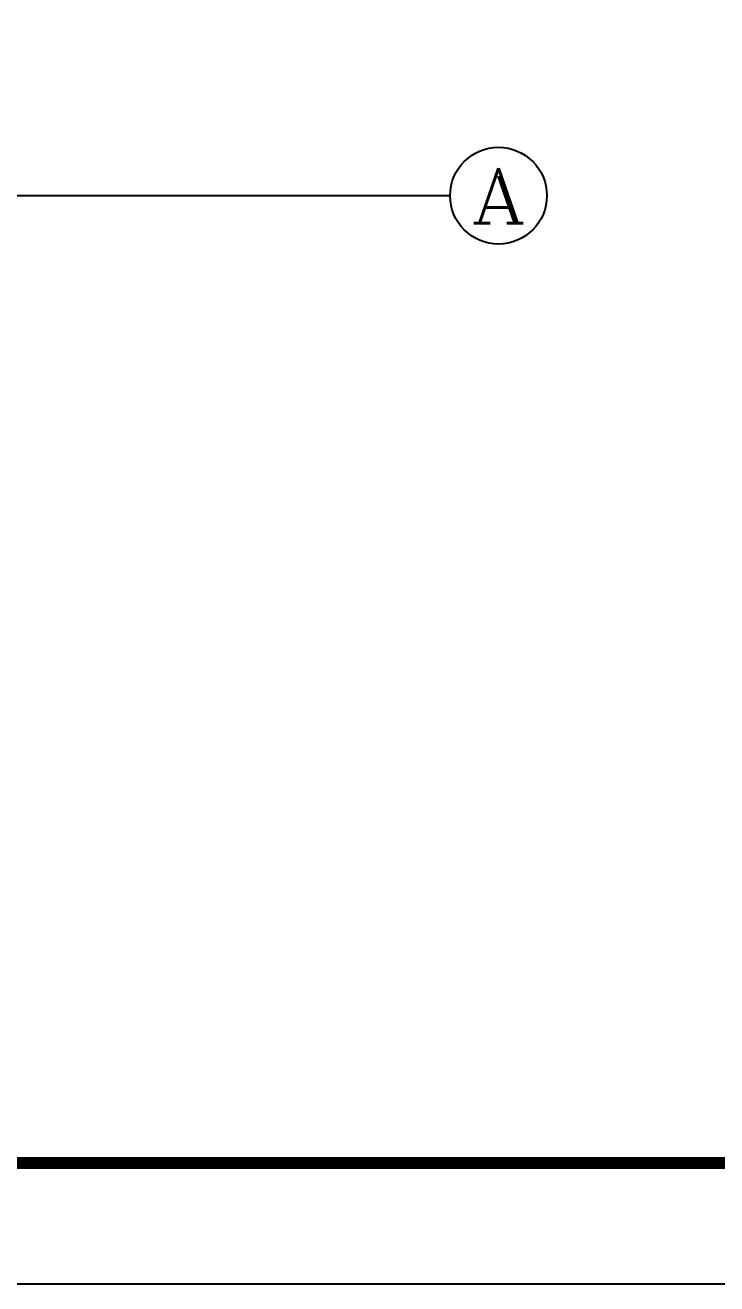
# Model space of a CAD drawing. Extents: x -266287 to 275962, y -324567 to 363765.
# Drawn here: x -94644 to -83204, y -324567 to -303747 of the extents above; entities that cross this region are included whole.
import ezdxf
from ezdxf.enums import TextEntityAlignment as Align

# ---------------------------------------------------------------- set-up
doc = ezdxf.new("R2010")
doc.units = 0
doc.header["$LTSCALE"] = 1000
doc.layers.get('0').update_dxf_attribs({"linetype": 'CONTINUOUS'})
for name, color, linetype in [('AXIS', 3, 'CONTINUOUS'), ('AXIS_TEXT', 7, 'CONTINUOUS'), ('PUB_TITLE', 4, 'CONTINUOUS')]:
    doc.layers.add(name, color=color, linetype=linetype)
doc.styles.add('_TCH_AXIS', font='COMPLEX', dxfattribs={"bigfont": 'GBCBIG'})
doc.styles.add('COMPLEX', font='COMPLEX')

# ---------------------------------------------------------------- blocks, each defined once
blk = doc.blocks.new('_AXISO')
blk.add_circle((0, 0), 0.5)
at = {"layer": 'AXIS_TEXT', "style": 'COMPLEX', "width": 1.041667}
blk.add_attdef('A', text='', height=0.56, dxfattribs=at).set_placement((-0.25, -0.28), (0.25, -0.28), align=Align.FIT)

msp = doc.modelspace()

# ---------------------------------------------------------------- linework, layer by layer
at = {"layer": 'AXIS'}
msp.add_line((-95615.20461, -306566.69496), (-87615.20461, -306566.69496), dxfattribs=at)
at = {"layer": 'PUB_TITLE'}
msp.add_lwpolyline([(-220364.58828, -324566.69496), (-71764.58828, -324566.69496), (-71764.58828, -240566.69496), (-220364.58828, -240566.69496)], close=True, dxfattribs=at)
at = {"layer": 'PUB_TITLE', "const_width": 200}
msp.add_lwpolyline([(-215364.58828, -322566.69496), (-73764.58828, -322566.69496), (-73764.58828, -242566.69496), (-215364.58828, -242566.69496)], close=True, dxfattribs=at)

# ---------------------------------------------------------------- block references
at = {"layer": 'AXIS'}
ref = msp.add_blockref('_AXISO', (-86815.20461, -306566.69496), dxfattribs=dict(at, xscale=1600, yscale=1600, zscale=1600))
ref.add_attrib('A', 'A', dxfattribs={"layer": 'AXIS_TEXT', "height": 905.09668, "style": '_TCH_AXIS', "width": 1.166667}).set_placement((-87267.75295, -307019.2433), (-86362.65627, -307019.2433), align=Align.FIT)

doc.saveas('drawing.dxf')
